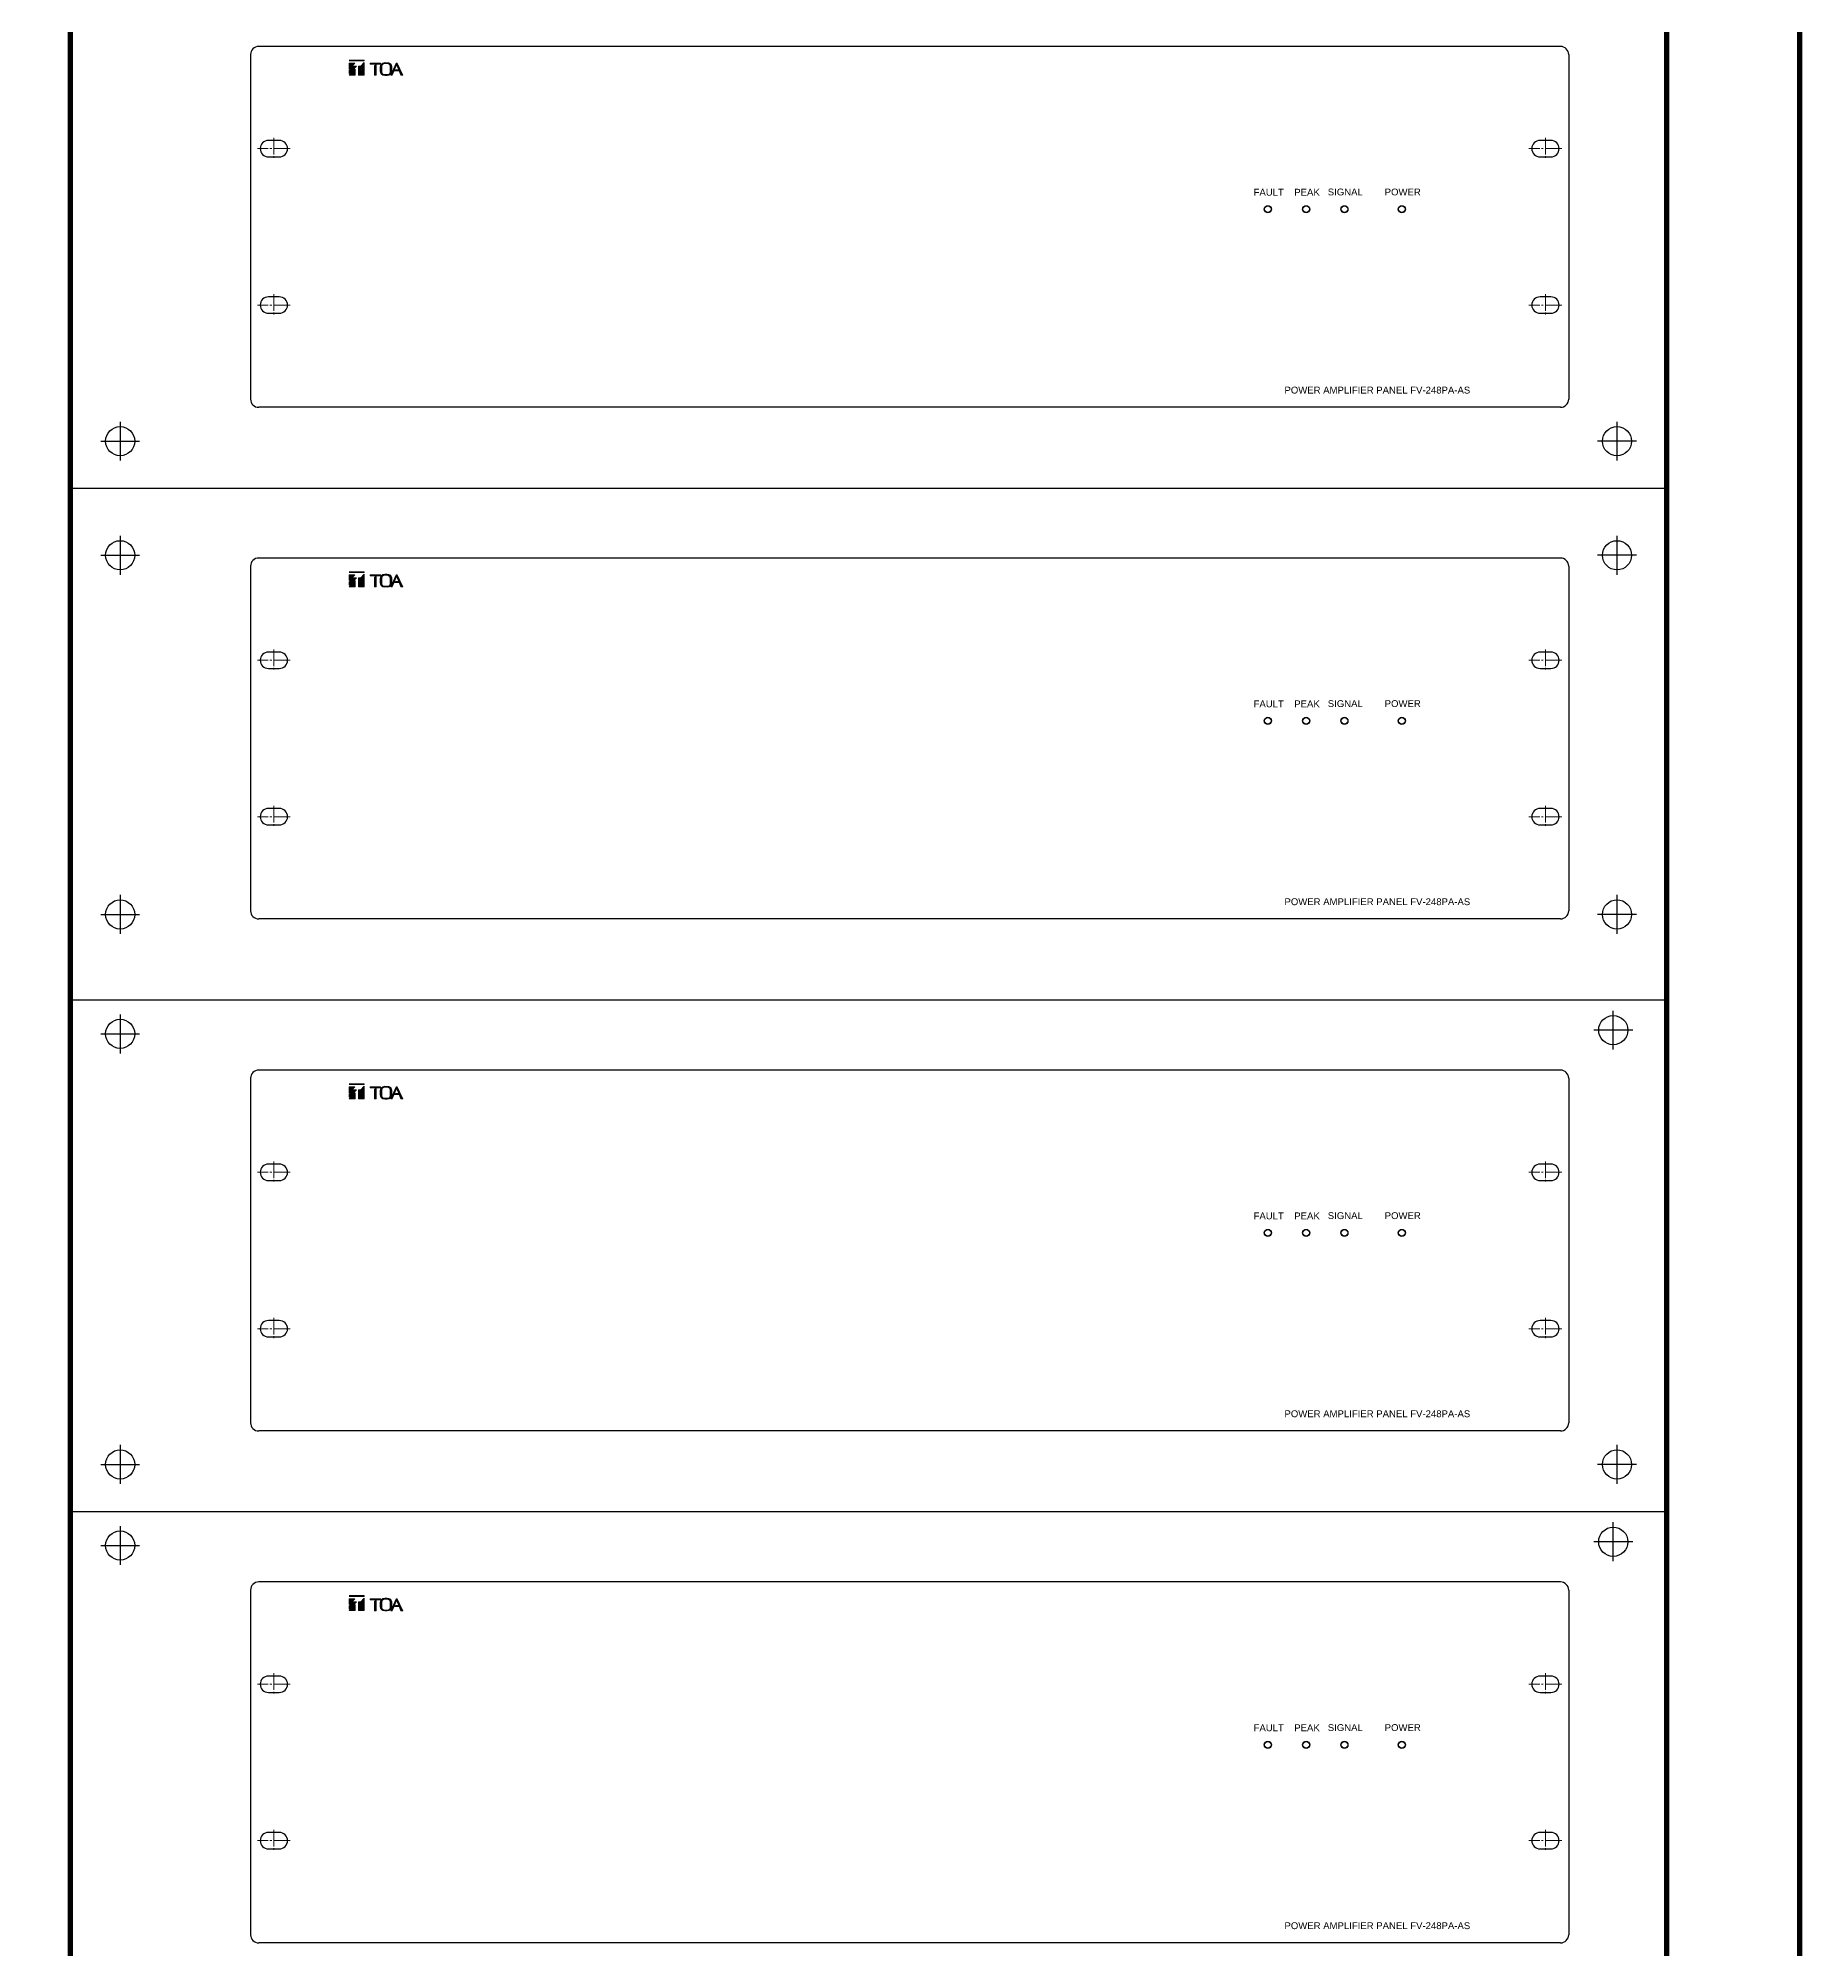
# Model space of a CAD drawing. Header units: millimetres. Extents: x 2974 to 5671, y 1205 to 3288.
# Drawn here: x 4622.9 to 4722.5, y 1575.4 to 1682.9 of the extents above; entities that cross this region are included whole.
import ezdxf

# ---------------------------------------------------------------- set-up
doc = ezdxf.new("R2010")
doc.units = ezdxf.units.MM
doc.linetypes.add('SLD-CENTER', pattern=[19.05, 15.24, -1.27, 1.27, -1.27])
doc.linetypes.add('SLD-Solid', pattern=[0])
doc.layers.add('0-RACK', color=7, linetype='Continuous')
doc.layers.add('FORMAT', color=7, linetype='Continuous', lineweight=0)
doc.styles.add('Standard1', font='')
doc.styles.get('Standard1').set_extended_font_data('HelveticaNeue LT 55 Roman')

# ---------------------------------------------------------------- blocks, each defined once
blk = doc.blocks.new('200PA')
at = {"linetype": 'Continuous', "lineweight": 0}
for points in [[(-47.5, 15.75), (-47.5, 15.68), (-46.12, 15.68), (-46.12, 15.75)], [(-47.5, 15.47), (-47.5, 14.93), (-46.96, 15.47)], [(-46.82, 15.2), (-47.09, 15.2), (-47.5, 14.79), (-47.5, 14.52)], [(-46.95, 14.93), (-47.5, 14.38), (-46.95, 14.38)], [(-46.12, 15.52), (-46.43, 15.2), (-46.63, 15.2), (-46.63, 14.38), (-46.12, 14.38)], [(-44.61, 15.36), (-44.61, 15.47), (-45.58, 15.47), (-45.58, 15.36)], [(-45.02, 15.35), (-45.16, 15.22), (-45.16, 14.37), (-45.02, 14.37)], [(-42.95, 14.86), (-43.22, 14.86), (-43.34, 14.75), (-42.9, 14.75), (-42.75, 14.37), (-42.59, 14.37), (-43.09, 15.47), (-43.19, 15.47), (-43.67, 14.37), (-43.55, 14.37), (-43.15, 15.32)]]:
    blk.add_hatch(color=7, dxfattribs=at).paths.add_polyline_path(points, flags=0)
h = blk.add_hatch(color=7, dxfattribs=at)
edge = h.paths.add_edge_path(flags=0)
edge.add_arc((-44.23, 14.77), 0.423, 180, 270)
edge.add_line((-44.23, 14.35), (-44.01, 14.35))
edge.add_arc((-44.01, 14.77), 0.423, 270, 360)
edge.add_line((-43.59, 14.77), (-43.59, 15.11))
edge.add_arc((-43.98, 15.11), 0.396, 359.2574, 454.0188)
edge.add_line((-44.01, 15.51), (-44.23, 15.51))
edge.add_arc((-44.23, 15.09), 0.423, 90, 180)
edge.add_line((-44.65, 15.09), (-44.65, 14.77))
edge = h.paths.add_edge_path(flags=0)
edge.add_line((-44.51, 14.7), (-44.51, 15.15))
edge.add_arc((-44.23, 15.15), 0.282, 90, 180, ccw=False)
edge.add_line((-44.23, 15.43), (-44.01, 15.43))
edge.add_arc((-44.01, 15.15), 0.282, 0, 90, ccw=False)
edge.add_line((-43.73, 15.15), (-43.73, 14.7))
edge.add_arc((-44.01, 14.7), 0.282, 270, 360, ccw=False)
edge.add_line((-44.01, 14.42), (-44.23, 14.42))
edge.add_arc((-44.23, 14.7), 0.282, 180, 270, ccw=False)
at = {"color": 7, "linetype": 'SLD-Solid'}
for p, q in [((-56.5, 16.25), (-56.5, -15.25)), ((63.25, 17), (-55.75, 17)), ((64, 16.25), (64, -15.25)), ((-53.87, 8.4), (-54.87, 8.4)), ((62.38, 8.4), (61.38, 8.4)), ((-54.87, 6.9), (-53.87, 6.9)), ((61.38, 6.9), (62.38, 6.9)), ((-53.87, -5.9), (-54.87, -5.9)), ((62.38, -5.9), (61.38, -5.9)), ((-54.87, -7.4), (-53.87, -7.4)), ((61.25, -7.39), (62.49, -7.39)), ((61.38, -7.4), (62.38, -7.4)), ((63.25, -16), (-55.75, -16))]:
    blk.add_line(p, q, dxfattribs=at)
at = {"color": 7, "linetype": 'Continuous', "lineweight": 15}
for p, q in [((-47.5, 15.75), (-46.12, 15.75)), ((-46.12, 15.75), (-46.12, 15.68)), ((-46.12, 15.68), (-47.5, 15.68)), ((-47.5, 14.93), (-46.96, 15.47)), ((-47.5, 15.47), (-46.96, 15.47)), ((-47.5, 15.47), (-47.5, 14.93)), ((-47.5, 14.52), (-46.82, 15.2)), ((-47.09, 15.2), (-47.5, 14.79)), ((-46.95, 14.93), (-47.5, 14.38)), ((-47.5, 14.79), (-47.5, 14.52)), ((-47.5, 14.38), (-46.95, 14.38)), ((-46.82, 15.2), (-47.09, 15.2)), ((-46.95, 14.38), (-46.95, 14.93)), ((-46.43, 15.2), (-46.63, 15.2)), ((-46.63, 15.2), (-46.63, 14.38)), ((-46.12, 14.38), (-46.63, 14.38)), ((-46.43, 15.2), (-46.12, 15.52)), ((-46.12, 15.52), (-46.12, 14.38)), ((-45.58, 15.36), (-45.58, 15.47)), ((-45.58, 15.47), (-44.61, 15.47)), ((-44.61, 15.36), (-45.58, 15.36)), ((-45.02, 15.35), (-45.16, 15.22)), ((-45.16, 14.37), (-45.16, 15.22)), ((-45.02, 14.37), (-45.16, 14.37)), ((-45.02, 15.35), (-45.02, 14.37)), ((-44.65, 14.77), (-44.65, 15.09)), ((-44.61, 15.47), (-44.61, 15.36)), ((-44.51, 14.7), (-44.51, 15.15)), ((-44.23, 15.51), (-44.01, 15.51)), ((-44.23, 15.43), (-44.01, 15.43)), ((-44.23, 14.42), (-44.01, 14.42)), ((-44.23, 14.35), (-44.01, 14.35)), ((-43.73, 15.15), (-43.73, 14.7)), ((-43.67, 14.37), (-43.19, 15.47)), ((-43.55, 14.37), (-43.67, 14.37)), ((-43.59, 14.77), (-43.59, 15.11)), ((-43.15, 15.32), (-43.55, 14.37)), ((-43.34, 14.75), (-43.22, 14.86)), ((-42.9, 14.75), (-43.34, 14.75)), ((-43.22, 14.86), (-42.95, 14.86)), ((-43.19, 15.47), (-43.09, 15.47)), ((-42.95, 14.86), (-43.15, 15.32)), ((-42.59, 14.37), (-43.09, 15.47)), ((-42.75, 14.37), (-42.9, 14.75)), ((-42.59, 14.37), (-42.75, 14.37))]:
    blk.add_line(p, q, dxfattribs=at)
at = {"color": 7, "linetype": 'SLD-Solid'}
for centre, radius in [((36.5, 2.11), 0.325), ((36.5, 2.11), 0.3), ((40, 2.11), 0.325), ((40, 2.11), 0.3), ((43.5, 2.11), 0.325), ((43.5, 2.11), 0.3), ((48.75, 2.11), 0.325), ((48.75, 2.11), 0.3)]:
    blk.add_circle(centre, radius, dxfattribs=at)
for centre, start, end in [((-55.75, 16.25), 90, 180), ((63.25, 16.25), 0, 90), ((-54.87, 7.65), 90, 270), ((-53.87, 7.65), 270, 90), ((61.38, 7.65), 90, 270), ((62.38, 7.65), 270, 90), ((-54.87, -6.65), 90, 270), ((-53.87, -6.65), 270, 90), ((61.38, -6.65), 90, 270), ((62.38, -6.65), 270, 90), ((-55.75, -15.25), 180, 270), ((63.25, -15.25), 270, 0)]:
    blk.add_arc(centre, 0.75, start, end, dxfattribs=at)
at = {"color": 7, "linetype": 'Continuous', "lineweight": 15}
for centre, radius, start, end in [((-44.23, 15.09), 0.423, 90, 180), ((-44.23, 14.77), 0.423, 180, 270), ((-44.23, 15.15), 0.282, 90, 180), ((-44.23, 14.7), 0.282, 180, 270), ((-43.98, 15.11), 0.396, 359.2574, 94.0188), ((-44.01, 15.15), 0.282, 0, 90), ((-44.01, 14.77), 0.423, 270, 0), ((-44.01, 14.7), 0.282, 270, 0)]:
    blk.add_arc(centre, radius, start, end, dxfattribs=at)
at = {"layer": 'FORMAT', "color": 1, "linetype": 'SLD-CENTER', "ltscale": 0.1}
for p, q in [((-52.88, 7.65), (-55.88, 7.65)), ((-54.38, 8.65), (-54.38, 6.65)), ((63.37, 7.65), (60.37, 7.65)), ((61.87, 8.65), (61.87, 6.65)), ((-52.88, -6.65), (-55.88, -6.65)), ((-54.38, -5.65), (-54.38, -7.65)), ((63.37, -6.65), (60.37, -6.65)), ((61.87, -5.65), (61.87, -7.65))]:
    blk.add_line(p, q, dxfattribs=at)
at = {"color": 1, "lineweight": 25, "char_height": 0.625, "style": 'Standard1'}
for s, insert, attachment_point in [('{FAULT}', (36.58, 3.98), 2), ('{PEAK}', (40.08, 3.98), 2), ('{SIGNAL}', (43.58, 4), 2), ('{POWER}', (48.83, 4), 2), ('{POWER AMPLIFIER PANEL FV-248PA-AS}', (55, -14.43), 6)]:
    blk.add_mtext(s, dxfattribs=dict(at, insert=insert, attachment_point=attachment_point))

msp = doc.modelspace()

# ---------------------------------------------------------------- linework, layer by layer
at = {"layer": '0-RACK', "color": 0}
for p, q in [((4627.49278, 1661.35357, -0.02095), (4627.49278, 1659.16465, -0.02095)), ((4711.67526, 1659.16465, -0.02095), (4711.67526, 1661.35357, -0.02095)), ((4626.39832, 1660.25911, -0.02095), (4628.58724, 1660.25911, -0.02095)), ((4712.76972, 1660.25911, -0.02095), (4710.5808, 1660.25911, -0.02095)), ((4627.49278, 1654.93563, -0.02095), (4627.49278, 1652.74671, -0.02095)), ((4711.67526, 1652.74671, -0.02095), (4711.67526, 1654.93563, -0.02095)), ((4626.39832, 1653.84117, -0.02095), (4628.58724, 1653.84117, -0.02095)), ((4712.76972, 1653.84117, -0.02095), (4710.5808, 1653.84117, -0.02095)), ((4627.49278, 1634.73489, -0.02095), (4627.49278, 1632.54598, -0.02095)), ((4711.67526, 1632.54598, -0.02095), (4711.67526, 1634.73489, -0.02095)), ((4626.39832, 1633.64044, -0.02095), (4628.58724, 1633.64044, -0.02095)), ((4712.76972, 1633.64044, -0.02095), (4710.5808, 1633.64044, -0.02095)), ((4627.49278, 1628.01692, -0.02095), (4627.49278, 1625.828, -0.02095)), ((4711.4653, 1626.03818, -0.02095), (4711.4653, 1628.22709, -0.02095)), ((4626.39832, 1626.92246, -0.02095), (4628.58724, 1626.92246, -0.02095)), ((4712.55976, 1627.13264, -0.02095), (4710.37084, 1627.13264, -0.02095)), ((4627.49278, 1603.79924, -0.02095), (4627.49278, 1601.61033, -0.02095)), ((4711.67526, 1601.61033, -0.02095), (4711.67526, 1603.79924, -0.02095)), ((4626.39832, 1602.70478, -0.02095), (4628.58724, 1602.70478, -0.02095)), ((4712.76972, 1602.70478, -0.02095), (4710.5808, 1602.70478, -0.02095)), ((4627.49278, 1599.23976, -0.02095), (4627.49278, 1597.05084, -0.02095)), ((4711.4653, 1597.26102, -0.02095), (4711.4653, 1599.44993, -0.02095)), ((4626.39832, 1598.1453, -0.02095), (4628.58724, 1598.1453, -0.02095)), ((4712.55976, 1598.35547, -0.02095), (4710.37084, 1598.35547, -0.02095))]:
    msp.add_line(p, q, dxfattribs=at)
at = {"layer": '0-RACK', "color": 0, "linetype": 'Continuous'}
for p, q in [((4624.69558, 1657.6181, -0.02095), (4714.47246, 1657.6181, -0.02095)), ((4624.69558, 1657.6181, -0.02095), (4714.47246, 1657.6181, -0.02095)), ((4624.69558, 1628.84094, -0.02095), (4714.47246, 1628.84094, -0.02095)), ((4624.69558, 1628.84094, -0.02095), (4714.47246, 1628.84094, -0.02095)), ((4624.69558, 1600.06378, -0.02095), (4714.47246, 1600.06378, -0.02095)), ((4624.69558, 1600.06378, -0.02095), (4714.47246, 1600.06378, -0.02095))]:
    msp.add_line(p, q, dxfattribs=at)
at = {"layer": '0-RACK', "color": 0, "linetype": 'Continuous', "const_width": 0.29926, "elevation": -0.02095}
msp.add_lwpolyline([(4679.09795, 1766.39731), (4721.95387, 1741.84522), (4617.21417, 1741.84522), (4721.95387, 1741.84522), (4721.95387, 1295.22826)], dxfattribs=at)
msp.add_lwpolyline([(4624.69558, 1302.69976), (4624.69558, 1734.3539), (4714.47246, 1734.3539), (4714.47246, 1302.69976)], close=True, dxfattribs=at)
at = {"layer": '0-RACK', "color": 0}
for centre in [(4627.49278, 1660.25911, -0.02095), (4711.67526, 1660.25911, -0.02095), (4627.49278, 1653.84117, -0.02095), (4711.67526, 1653.84117, -0.02095), (4627.49278, 1633.64044, -0.02095), (4711.67526, 1633.64044, -0.02095), (4711.4653, 1627.13264, -0.02095), (4627.49278, 1626.92246, -0.02095), (4627.49278, 1602.70478, -0.02095), (4711.67526, 1602.70478, -0.02095), (4627.49278, 1598.1453, -0.02095), (4711.4653, 1598.35547, -0.02095)]:
    msp.add_circle(centre, 0.82076, dxfattribs=at)

# ---------------------------------------------------------------- block references
at = {"color": 1, "extrusion": (-4.40822e-16, 0.000346206, 1), "xscale": 0.6151981278882429, "yscale": 0.6151981278882429, "zscale": 0.6151981278882429}
for p in [(4669.58402, 1672.00659, 0.55791), (4669.58402, 1643.22943, 0.54795), (4669.58402, 1614.42915, 0.53798), (4669.58402, 1585.63548, 0.52801)]:
    msp.add_blockref('200PA', p, dxfattribs=at)

doc.saveas('drawing.dxf')
